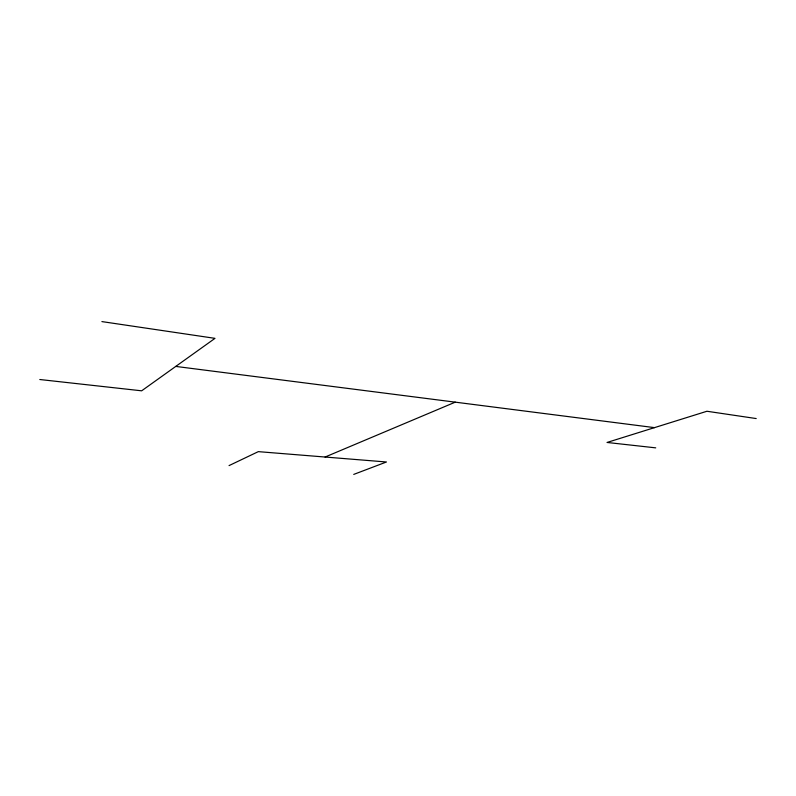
<?xml version="1.0" encoding="UTF-8"?>
<svg xmlns="http://www.w3.org/2000/svg" width="796" height="796" viewBox="0 0 796 796"><rect width="100%" height="100%" fill="white"/><g stroke="black" fill="none" stroke-linecap="round" stroke-linejoin="round"><path stroke-width="1.19" d="M229.049 465.6L258.322 451.64L386.458 461.988L353.732 474.406M325.086 457.033L455.262 402.159M39.8 379.513L141.648 390.816L215 338.35L101.898 321.594M655.735 447.859L607.03 442.457L706.938 411.253L756.2 418.557M175.767 366.419L654.501 427.631"/></g></svg>
